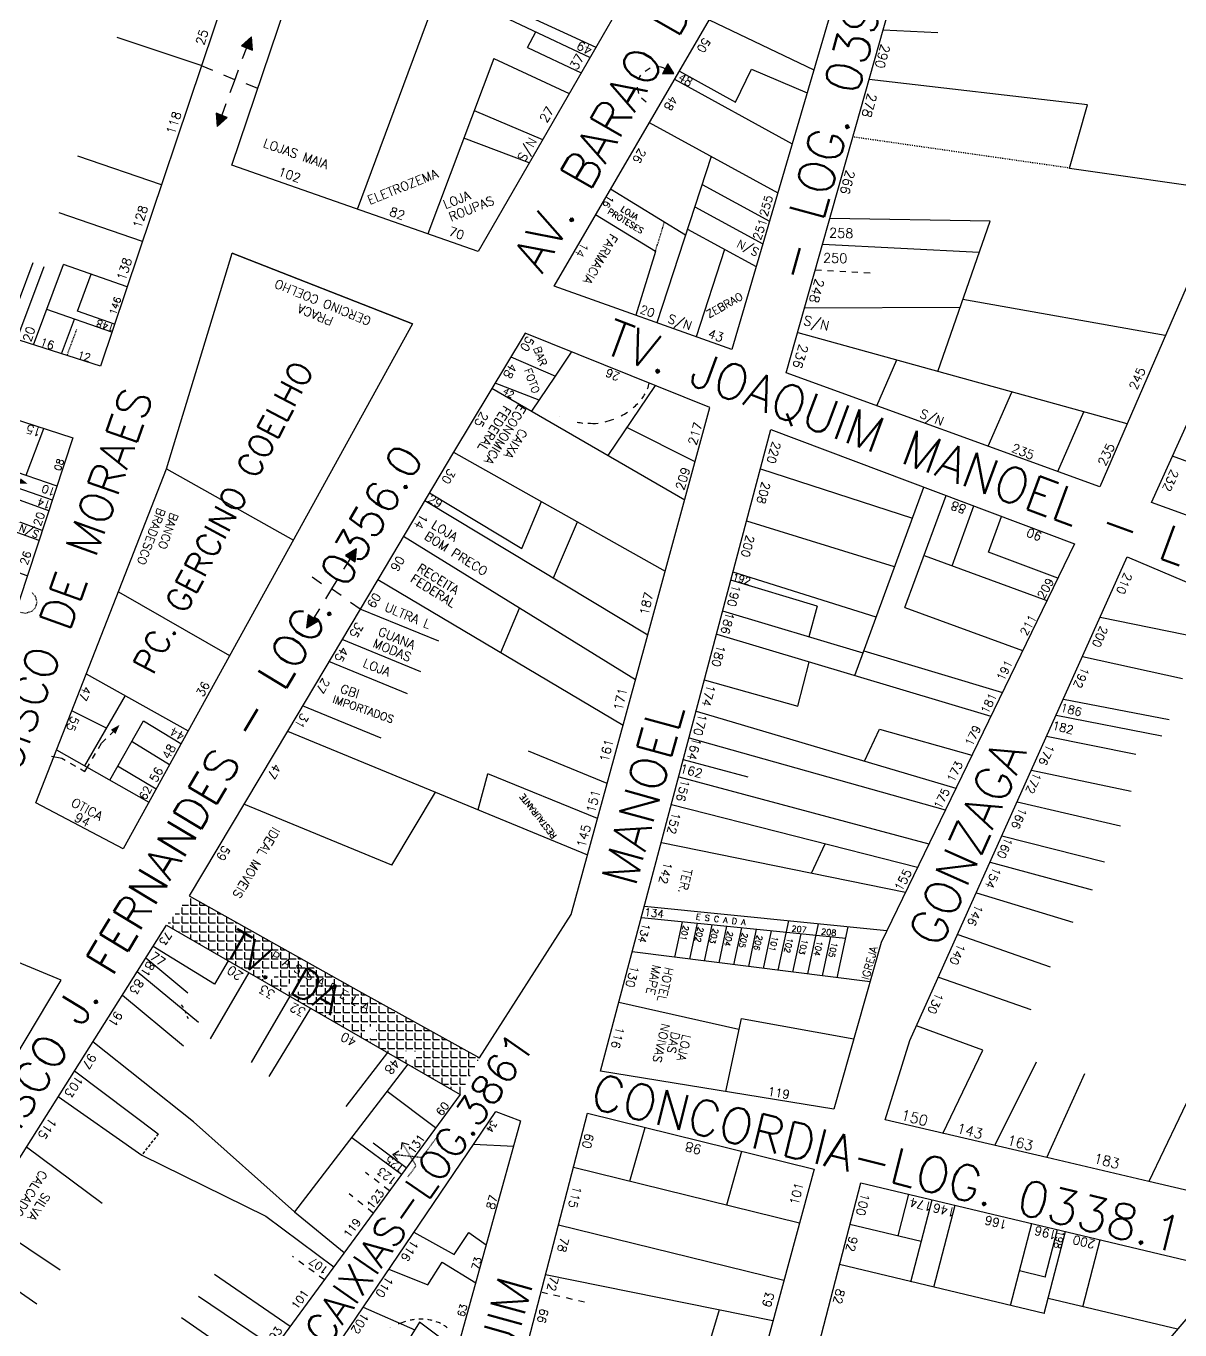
# Model space of a CAD drawing. Extents: x 714896 to 749292, y 8417558 to 8447149.
# Drawn here: x 739673.9 to 739868.5, y 8426041.6 to 8426261.6 of the extents above; entities that cross this region are included whole.
import ezdxf

# ---------------------------------------------------------------- set-up
doc = ezdxf.new("R2010")
doc.units = 0
doc.header["$MEASUREMENT"] = 0
for name, pattern in [('ACAD_ISO03W100', [30, 12, -18]), ('ACAD_ISO07W100', [3.5, 0.5, -3]), ('DASHED', [0.75, 0.5, -0.25])]:
    doc.linetypes.add(name, pattern=pattern)
for name, color, linetype in [('LOTE', 7, 'CONTINUOUS'), ('NUM-PORTA', 7, 'CONTINUOUS'), ('QUADRA', 6, 'CONTINUOUS'), ('REFERENCIA', 7, 'CONTINUOUS'), ('TEXTO', 7, 'CONTINUOUS'), ('TEXTODERUA', 3, 'CONTINUOUS')]:
    doc.layers.add(name, color=color, linetype=linetype)
doc.styles.add('ROMANS', font='ROMANS.SHX', dxfattribs={"height": 1.5})

msp = doc.modelspace()

# ---------------------------------------------------------------- hatches: boundary and pattern name
at = {"layer": 'LOTE'}
for points in [[(739711.95, 8426259.76), (739710.26, 8426258.26), (739712.14, 8426257.51)], [(739706.16, 8426244.64), (739707.84, 8426246.13), (739705.97, 8426246.89)], [(739729.68, 8426173.37), (739727.78, 8426172.27), (739729.42, 8426171.19)], [(739721.24, 8426160.05), (739723.14, 8426161.16), (739721.5, 8426162.24)]]:
    msp.add_hatch(color=256, dxfattribs=at).paths.add_polyline_path(points)
at = {"layer": 'LOTE', "linetype": 'CONTINUOUS'}
msp.add_hatch(color=256, dxfattribs=at).paths.add_polyline_path([(739781.25, 8426253.54), (739783.16, 8426253.56), (739782.19, 8426255.21)])
at = {"layer": 'REFERENCIA', "linetype": 'CONTINUOUS'}
h = msp.add_hatch(dxfattribs=at)
h.set_pattern_fill('ANGLE', color=30, scale=5.5, style=0)
h.set_pattern_definition([(0, (0, 0), (0, 1.5125), [1.1, -0.4125]), (90, (0, 0), (-1.5125, 9e-17), [1.1, -0.4125])])
h.paths.add_polyline_path([(739747.13, 8426081.36), (739750.4, 8426087.52), (739730.02, 8426098.8), (739701.42, 8426114.84), (739697.62, 8426109.91)])
edge = h.paths.add_edge_path(flags=16)
edge.add_ellipse((739719.15, 8426099.37), major_axis=(0.735, 0.735), ratio=1, start_angle=0, end_angle=360)
edge = h.paths.add_edge_path(flags=16)
edge.add_ellipse((739732.01, 8426091.78), major_axis=(0.725, 0.725), ratio=1, start_angle=0, end_angle=360)
edge = h.paths.add_edge_path(flags=16)
edge.add_ellipse((739714.85, 8426101.63), major_axis=(-0.725, 0.725), ratio=1, start_angle=0, end_angle=360)
edge = h.paths.add_edge_path(flags=16)
edge.add_ellipse((739738.76, 8426087.94), major_axis=(-0.724, 0.724), ratio=1, start_angle=0, end_angle=360)
h.paths.add_polyline_path([(739714.82, 8426104.02), (739735.62, 8426092.44), (739736.68, 8426094.34), (739715.87, 8426105.92)], flags=24)

# ---------------------------------------------------------------- linework, layer by layer
at = {"layer": 'LOTE', "color": 7}
for p, q in [((739729.81, 8426230.71, 518.7), (739750.6, 8426286.73, 517.07)), ((739743.75, 8426268.25, 517.07), (739769.05, 8426256.29, 518.75)), ((739756.4, 8426264.27, 518.75), (739770.05, 8426258.02, 518.75)), ((739789.14, 8426262.64), (739806.79, 8426254.2)), ((739818.5, 8426260.92, 513.4), (739827.73, 8426260.52, 514.12)), ((739758.51, 8426257.96, 518.75), (739767.55, 8426253.69, 518.75)), ((739752.83, 8426256.1, 517.61), (739741.68, 8426226.54, 518.7)), ((739752.83, 8426256.1, 517.61), (739765.55, 8426250.22, 518.75)), ((739783.3, 8426252.61), (739803.13, 8426241.74)), ((739784.11, 8426254), (739793.57, 8426248.73)), ((739793.57, 8426248.73), (739796.27, 8426254.29)), ((739796.27, 8426254.29), (739805.65, 8426250.32)), ((739852.96, 8426248.27, 514.97), (739816.14, 8426252.56, 513.4)), ((739749.52, 8426247.31, 518.06), (739761.04, 8426242.42, 518.75)), ((739779.04, 8426245.29), (739800.71, 8426233.47)), ((739758.79, 8426238.53, 518.75), (739747.77, 8426242.69, 518.1)), ((739789.5, 8426239.59), (739780.34, 8426211.53)), ((739787.96, 8426234.86), (739799.31, 8426228.67)), ((739785.16, 8426226.29), (739772.5, 8426234.07)), ((739786.72, 8426231.08), (739798.18, 8426224.84)), ((739780.07, 8426223.55), (739769.99, 8426229.75)), ((739836.55, 8426228.69, 515.12), (739809.51, 8426229.1, 513.4)), ((739827.72, 8426203.32, 516.01), (739836.55, 8426228.69, 515.12)), ((739785.49, 8426227.3), (739797.06, 8426221)), ((739791.74, 8426223.9), (739786.94, 8426209.18)), ((739808.28, 8426224.77, 513.4), (739834.69, 8426223.44, 515.27)), ((739780.07, 8426223.55), (739776.76, 8426212.81)), ((739807.06, 8426220.45, 513.4), (739808.08, 8426220.39, 513.47)), ((739809.11, 8426220.34, 513.54), (739810.13, 8426220.29, 513.62)), ((739811.16, 8426220.24, 513.69), (739812.18, 8426220.19, 513.76)), ((739813.21, 8426220.13, 513.83), (739814.23, 8426220.08, 513.91)), ((739815.25, 8426220.03, 513.98), (739816.28, 8426219.98, 514.05)), ((739831.95, 8426215.5, 515.57), (739866.04, 8426209.41, 514.68)), ((739805.25, 8426214.06, 513.4), (739831.5, 8426214.17, 515.63)), ((739804.07, 8426209.87, 513.4), (739859.57, 8426194.51, 514.68)), ((739763.2, 8426202.53, 519.56), (739765.94, 8426206.59, 519.61)), ((739755.69, 8426205.78, 520.06), (739763.2, 8426202.53, 519.56)), ((739817.43, 8426197.54), (739820.77, 8426205.25)), ((739759.22, 8426196.59, 519.57), (739763.2, 8426202.53, 519.56)), ((739752.51, 8426200.48, 520.05), (739785.01, 8426181.64, 518.09)), ((739760.48, 8426198.45, 519.57), (739753.02, 8426201.33, 520.05)), ((739780.02, 8426200.93, 519.61), (739772.07, 8426189.14, 518.87)), ((739836.22, 8426190.7), (739840.19, 8426199.84)), ((739847.97, 8426186.43), (739852.34, 8426196.51)), ((739673.93, 8426185.79, 518.62), (739676.94, 8426193.69, 518.71)), ((739746.04, 8426189.7, 520.05), (739781.73, 8426169.64, 518.09)), ((739882.76, 8426183.27, 513.16), (739867.29, 8426189.04, 513.29)), ((739679.14, 8426183.99, 518.71), (739670.66, 8426186.91, 518.53)), ((739697.61, 8426186.9, 519.43), (739719.01, 8426174.87, 519.54)), ((739797.82, 8426186.9, 518.7), (739823.44, 8426178.56, 515.85)), ((739678.36, 8426181.62, 518.71), (739669.82, 8426184.56, 518.53)), ((739677.76, 8426179.82, 518.71), (739669.21, 8426182.88, 518.53)), ((739741.97, 8426182.86, 520.05), (739757.53, 8426173.47, 519.24)), ((739813.72, 8426152.02, 518.56), (739825.36, 8426183.81, 515.32)), ((739822.17, 8426163.48, 517.25), (739829.1, 8426182.4, 515.32)), ((739676.1, 8426174.79, 518.71), (739661.82, 8426179.96, 518.43)), ((739676.66, 8426176.5, 518.71), (739662.4, 8426181.7, 518.45)), ((739741.2, 8426181.57, 520.05), (739778.79, 8426158.89, 518.09)), ((739830.11, 8426170.53, 515.9), (739833.78, 8426180.63, 515.32)), ((739820.42, 8426170.34, 515.24), (739795.48, 8426178.08, 518.7)), ((739836.27, 8426172.84, 515.7), (739838.46, 8426178.87, 515.32)), ((739776.71, 8426151.29, 518.09), (739737.57, 8426175.47, 520.05)), ((739674.13, 8426168.82, 518.71), (739659.79, 8426173.9, 518.38)), ((739825.39, 8426172.25, 516.07), (739846.11, 8426164.69, 515.36)), ((739847.93, 8426168.45, 515.34), (739836.27, 8426172.84, 515.7)), ((739817.32, 8426161.85, 515.72), (739793.18, 8426169.44, 518.7)), ((739733.25, 8426168.23, 520.05), (739774.62, 8426143.64, 518.09)), ((739807.37, 8426163.74, 518.7), (739792.77, 8426168.1, 518.7)), ((739689.49, 8426166.13, 519.29), (739708.25, 8426155.39, 519.54)), ((739743.54, 8426157.79, -0.6), (739730.27, 8426163.23)), ((739815.1, 8426155.79, 517.33), (739791.44, 8426162.86, 518.7)), ((739822.17, 8426163.48, 516.07), (739842, 8426156.24, 515.39)), ((739855.11, 8426161.89, 515.24), (739872.21, 8426158.37, 514.77)), ((739740.48, 8426152.63, 519.46), (739727.21, 8426158.07, 520.06)), ((739790.41, 8426159.01, 518.7), (739836.63, 8426145.16, 515.44)), ((739815.24, 8426156.19, 517.09), (739838.64, 8426149.18, 515.44)), ((739738.28, 8426148.94, 519.46), (739725.01, 8426154.38, 520.06)), ((739804.11, 8426146.85, 517.03), (739806.03, 8426154.28, 516.99)), ((739852.12, 8426155.25, 515.24), (739868.97, 8426151.5, 514.65)), ((739684.06, 8426152.28, 519.29), (739701.26, 8426142.71, 519.54)), ((739788.28, 8426151.3, 518.7), (739804.11, 8426146.85, 517.57)), ((739690.63, 8426148.63, 519.4), (739683.8, 8426136.77, 519.37)), ((739733.84, 8426141.47, 519.46), (739720.57, 8426146.91, 520.06)), ((739848.89, 8426148.05, 515.24), (739866.71, 8426144.58, 514.58)), ((739687.5, 8426143.14, 519.38), (739681.62, 8426146.04, 519.29)), ((739786.96, 8426146.01, 518.7), (739830.74, 8426133, 515.5)), ((739847.66, 8426145.31, 515.24), (739865.48, 8426141.85, 514.58)), ((739688.03, 8426134.37, 519.41), (739693.73, 8426144.37, 519.44)), ((739693.73, 8426144.37, 519.44), (739700.05, 8426140.53, 519.54)), ((739718.04, 8426142.65, 520.06), (739768.64, 8426121.78, 518.09)), ((739817.9, 8426142.97, 516.58), (739833.45, 8426138.6, 515.47)), ((739691.8, 8426140.87, 519.44), (739698.12, 8426137.03, 519.54)), ((739785.77, 8426141.51, 518.7), (739828.97, 8426129.35, 515.52)), ((739802.69, 8426141.32, 517.05), (739802.69, 8426141.33, 517.05)), ((739846.07, 8426141.77, 515.24), (739861.1, 8426138.73, 514.64)), ((739679.04, 8426139.46, 519.29), (739694.6, 8426130.65, 519.54)), ((739771.94, 8426133.8), (739758.66, 8426139.24, 0.6)), ((739689.36, 8426136.78, 519.42), (739695.85, 8426132.91, 519.54)), ((739784.75, 8426137.84, 518.7), (739795.68, 8426134.91, 517.89)), ((739843.49, 8426136.04, 515.24), (739860.3, 8426132.52, 514.54)), ((739770.32, 8426127.87, 518.09), (739751.81, 8426135.46, 518.93)), ((739784.02, 8426134.94, 518.7), (739826.19, 8426123.6, 515.56)), ((739895.82, 8426134.93, 512.44), (739863.32, 8426066.66, 515.24)), ((739735.63, 8426120.05, -1.12), (739710.65, 8426130.29)), ((739782.78, 8426130.28, 518.7), (739824.29, 8426119.67, 515.58)), ((739841.09, 8426130.69, 515.24), (739858.51, 8426126.66, 514.51)), ((739838.52, 8426124.97, 515.24), (739855.83, 8426120.61, 514.5)), ((739781.08, 8426123.86, 518.7), (739822.25, 8426115.45, 515.61)), ((739836.53, 8426120.53, 515.24), (739853.74, 8426115.88, 514.49)), ((739834.21, 8426115.36, 515.24), (739850.51, 8426110.39, 514.5)), ((739778.22, 8426113.11, 518.7), (739819.13, 8426108.98, 515.66)), ((739777.7, 8426111.18, 518.7), (739812.17, 8426107.7, 518.7)), ((739783.37, 8426104.48, 518.67), (739784.64, 8426110.47, 518.7)), ((739785.86, 8426104.16, 518.67), (739787.15, 8426110.22, 518.7)), ((739788.35, 8426103.85, 518.67), (739789.65, 8426109.97, 518.7)), ((739790.84, 8426103.54, 518.67), (739792.15, 8426109.72, 518.7)), ((739793.33, 8426103.23, 518.67), (739794.65, 8426109.47, 518.7)), ((739800.8, 8426102.29, 518.67), (739802.57, 8426110.65, 518.72)), ((739805.77, 8426101.67, 518.68), (739807.58, 8426110.15, 518.72)), ((739810.75, 8426101.04, 518.68), (739812.58, 8426109.64, 518.72)), ((739795.82, 8426102.91, 518.67), (739797.15, 8426109.21, 518.71)), ((739798.31, 8426102.6, 518.67), (739799.66, 8426108.96, 518.71)), ((739803.28, 8426101.98, 518.67), (739804.66, 8426108.46, 518.71)), ((739808.26, 8426101.35, 518.68), (739809.67, 8426107.95, 518.71)), ((739831.06, 8426108.35, 515.24), (739846.64, 8426102.9, 514.51)), ((739705.69, 8426099.92, 520.67), (739695.36, 8426106.32, 521.15)), ((739816.29, 8426100.35, 515.56), (739776.13, 8426105.38, 518.7)), ((739694.13, 8426104.38, 521.15), (739701.19, 8426098.46, 520.08)), ((739708.02, 8426103.91), (739705.69, 8426099.92, 520.67)), ((739692.67, 8426102.07, 519.49), (739703.02, 8426093.54, 518.48)), ((739711.48, 8426101.91), (739704.96, 8426090.73, 0.54)), ((739827.82, 8426101.15, 515.24), (739843.41, 8426095.7, 514.51)), ((739690.16, 8426098.08, 521.15), (739700.5, 8426089.56, 520.14)), ((739718.41, 8426097.92), (739711.89, 8426086.74, 0.54)), ((739794.16, 8426092.3, 516.76), (739773.9, 8426096.84, 518.7)), ((739721.88, 8426095.92), (739714.87, 8426084.38, 0.46)), ((739791.97, 8426081.84, 516.7), (739794.59, 8426094.15, 516.77)), ((739794.59, 8426094.15, 516.77), (739813.54, 8426090.73, 515.56)), ((739835.32, 8426088.8, 515.32), (739824.13, 8426092.94, 515.24)), ((739702.16, 8426076.7, 520.03), (739685.18, 8426090.21, 521.15)), ((739734.88, 8426088.43), (739727.85, 8426079.33, 0.19)), ((739828.57, 8426074.78, 515.24), (739835.32, 8426088.8, 515.32)), ((739682.1, 8426085.33, 521.15), (739696.22, 8426074.69, 520.19)), ((739738.34, 8426086.43), (739719.21, 8426061.53, 519.44)), ((739837.34, 8426072.73, 515.24), (739844.35, 8426086.85, 515.19)), ((739846.1, 8426070.69, 515.24), (739852.49, 8426084.9, 515.06)), ((739679.36, 8426081, 521.15), (739693.46, 8426071.1, 520.23)), ((739743, 8426075.72), (739734.82, 8426081.86, 0.44)), ((739719.21, 8426061.53, 519.44), (739702.16, 8426076.7, 520.03)), ((739775.76, 8426066.74, -1.21), (739778.33, 8426075.78)), ((739674, 8426072.51, 521.15), (739686.75, 8426063.03, 520.34)), ((739737.23, 8426067.83, 518.87), (739728.89, 8426074.04, 519.36)), ((739738.06, 8426068.96, 518.87), (739732.44, 8426073.15, 518.87)), ((739749.4, 8426072.97, 516.89), (739756.17, 8426072.64, 517.76)), ((739693.46, 8426071.1, 520.23), (739714.34, 8426060.81, 519.58)), ((739792.1, 8426062.72, 515.23), (739794.67, 8426071.75, 516.44)), ((739766.26, 8426069.06, 514.64), (739804.38, 8426059.71, 514)), ((739719.21, 8426061.53, 519.44), (739727.59, 8426054.66, 518.87)), ((739666.47, 8426060.58, 521.15), (739679.68, 8426051.75, 520.42)), ((739714.34, 8426060.81, 519.58), (739725.84, 8426052.28, 518.87)), ((739763.74, 8426059.37, 514.64), (739801.76, 8426050.03, 514)), ((739739.35, 8426058.11, 516.88), (739746.12, 8426054.35, 517.28)), ((739746.12, 8426054.35, 517.28), (739748.6, 8426058.06, 517.35)), ((739748.6, 8426058.06, 517.35), (739751.54, 8426055.95, 517.76)), ((739662.87, 8426054.89, 521.15), (739675.75, 8426046.01, 520.48)), ((739741.69, 8426049.23, 517.18), (739744.11, 8426053.03, 517.21)), ((739744.11, 8426053.03, 517.21), (739749.78, 8426049.59, 517.76)), ((739718.46, 8426042.19, 518.87), (739705.7, 8426050.97, 519.7)), ((739735.13, 8426051.88, 516.88), (739741.69, 8426049.23, 517.18)), ((739761.55, 8426050.94, 514.64), (739799.9, 8426043.18, 514)), ((739715.81, 8426038.58, 518.87), (739703.01, 8426047.23, 519.74)), ((739712.99, 8426034.73, 518.87), (739700.13, 8426043.68, 519.79)), ((739730.79, 8426045.45, 516.88), (739739.52, 8426041.66, 517.23)), ((739790.81, 8426045.02, 514.62), (739787.88, 8426035.15, 514.53)), ((739740.3, 8426042.91, 517.24), (739737.69, 8426038.76, 517.21)), ((739739.37, 8426041.74), (739739.37, 8426041.74)), ((739746.61, 8426038.15, 517.76), (739740.3, 8426042.91, 517.24))]:
    msp.add_line(p, q, dxfattribs=at)
at = {"layer": 'LOTE'}
for p, q in [((739710.43, 8426256.09), (739711.13, 8426257.99)), ((739703.48, 8426254.92), (739705.35, 8426254.14)), ((739707.21, 8426253.36), (739709.08, 8426252.58)), ((739708.36, 8426250.4), (739709.05, 8426252.29)), ((739709.05, 8426252.29), (739709.74, 8426254.19)), ((739710.97, 8426251.88), (739712.87, 8426251.18)), ((739706.98, 8426246.6), (739707.67, 8426248.5)), ((739728.52, 8426171.66), (739727.49, 8426169.98)), ((739723.76, 8426167.48), (739722.15, 8426168.61)), ((739725.44, 8426166.62), (739724.42, 8426164.94)), ((739726.47, 8426168.3), (739725.44, 8426166.62)), ((739727.05, 8426165.49), (739725.44, 8426166.62)), ((739730.27, 8426163.23), (739728.66, 8426164.36)), ((739723.39, 8426163.26), (739722.37, 8426161.58))]:
    msp.add_line(p, q, dxfattribs=at)
at = {"layer": 'LOTE', "color": 7, "linetype": 'ACAD_ISO03W100', "ltscale": 0.01}
msp.add_line((739849.95, 8426237.62, 514.97), (739813.4, 8426242.87, 513.4), dxfattribs=at)
at = {"layer": 'LOTE', "color": 7, "linetype": 'DASHED'}
msp.add_line((739696.22, 8426074.69, 520.19), (739693.43, 8426071.12, 520.23), dxfattribs=at)
at = {"layer": 'LOTE', "color": 7, "ltscale": 0.1}
for p, q in [((739731.76, 8426067.75, 519.14), (739731.2, 8426068.18, 519.17)), ((739733.47, 8426066.43, 519.02), (739732.61, 8426067.09, 519.08)), ((739735.21, 8426065.08, 518.87), (739734.34, 8426065.76, 518.95)), ((739729.06, 8426064.06, 519.14), (739728.4, 8426064.59, 519.19)), ((739730.75, 8426062.7, 519.02), (739729.9, 8426063.38, 519.08)), ((739732.47, 8426061.33, 518.87), (739731.61, 8426062.02, 518.95)), ((739718.84, 8426054.07, 519.29), (739719.04, 8426053.93, 519.28)), ((739719.9, 8426053.3, 519.22), (739720.76, 8426052.67, 519.16)), ((739721.62, 8426052.04, 519.1), (739722.49, 8426051.4, 519.03)), ((739723.37, 8426050.76, 518.95), (739724.26, 8426050.11, 518.87)), ((739760.98, 8426047.99, 514.65), (739761.85, 8426047.78, 514.68)), ((739762.9, 8426047.53, 514.71), (739763.95, 8426047.29, 514.73)), ((739765, 8426047.06, 514.75), (739766.04, 8426046.83, 514.77)), ((739767.09, 8426046.6, 514.79), (739768.13, 8426046.37, 514.8))]:
    msp.add_line(p, q, dxfattribs=at)
at = {"layer": 'LOTE', "color": 7}
for points in [[(739703.48, 8426254.92), (739689.27, 8426259.66)], [(739696.74, 8426234.82), (739682.65, 8426239.64)], [(739693.53, 8426225.25), (739679.49, 8426230.1)], [(739670.5, 8426209.3), (739675.09, 8426221.68)], [(739672.38, 8426208.7), (739676.95, 8426221.01)], [(739675.19, 8426207.8), (739680.24, 8426221.34)], [(739690.96, 8426217.59), (739680.24, 8426221.34)], [(739682.57, 8426213.47), (739684.9, 8426219.71)], [(739688.39, 8426209.94), (739677.43, 8426213.79)], [(739688.84, 8426211.27), (739682.57, 8426213.47)], [(739679.89, 8426206.3), (739682.08, 8426212.16)]]:
    msp.add_lwpolyline(points, dxfattribs=at)
at = {"layer": 'LOTE'}
for points in [[(739710.26, 8426258.26), (739712.14, 8426257.51), (739711.95, 8426259.76), (739710.26, 8426258.26)], [(739781.25, 8426253.54), (739783.16, 8426253.56), (739782.19, 8426255.21)], [(739707.84, 8426246.13), (739705.97, 8426246.89), (739706.16, 8426244.64), (739707.84, 8426246.13)], [(739727.78, 8426172.27), (739729.42, 8426171.19), (739729.68, 8426173.37), (739727.78, 8426172.27)], [(739723.14, 8426161.16), (739721.5, 8426162.24), (739721.24, 8426160.05), (739723.14, 8426161.16)]]:
    msp.add_lwpolyline(points, close=True, dxfattribs=at)
at = {"layer": 'LOTE', "color": 7, "flags": 128}
for points, elevation in [([(739758.51, 8426257.96), (739759.89, 8426260.62)], 518.75), ([(739762.9, 8426168.47), (739766.91, 8426177.97)], 518.09), ([(739753.99, 8426155.9), (739757.15, 8426163.38)], 518.09), ([(739807.37, 8426163.74), (739805.97, 8426158.52)], 516.91), ([(739750.15, 8426129.4), (739751.81, 8426135.46)], 518.09)]:
    msp.add_lwpolyline(points, dxfattribs=dict(at, elevation=elevation))
at = {"layer": 'LOTE', "linetype": 'CONTINUOUS', "flags": 128}
for points in [[(739778.32, 8426253.99), (739779.21, 8426254.53)], [(739777.24, 8426252.6), (739777.61, 8426253.3)], [(739777.28, 8426250.23), (739777.03, 8426251.27)], [(739778.54, 8426248.73), (739777.75, 8426249.44)], [(739688.1, 8426142.02), (739688.61, 8426142.52)], [(739686.15, 8426139.72), (739686.66, 8426140.58), (739687.39, 8426141.31)], [(739678.23, 8426138.44), (739679.93, 8426138.09), (739680.51, 8426137.75)], [(739685.14, 8426138), (739685.64, 8426138.86)], [(739681.38, 8426137.25), (739682.24, 8426136.75)], [(739683.11, 8426136.25), (739683.85, 8426135.83), (739684.63, 8426137.13)]]:
    msp.add_lwpolyline(points, dxfattribs=at)
at = {"layer": 'LOTE', "color": 7, "linetype": 'CONTINUOUS', "flags": 128}
for points, elevation in [([(739849.95, 8426237.62), (739852.96, 8426248.27)], 514.97), ([(739849.95, 8426237.62), (739876.63, 8426233.79)], 514.97), ([(739821.01, 8426057.47), (739822.84, 8426064.51)], 514.51), ([(739823.15, 8426049.75), (739826.73, 8426063.57)], 514.51), ([(739827.04, 8426048.84), (739830.62, 8426062.66)], 514.51), ([(739824.91, 8426056.54), (739812.88, 8426059.4)], 512.83), ([(739839.99, 8426045.76), (739843.57, 8426059.57)], 514.51), ([(739845.66, 8426044.4), (739849.24, 8426058.22)], 514.51), ([(739845.81, 8426050.54), (739847.88, 8426058.54)], 514.51), ([(739852.15, 8426045.54), (739855.08, 8426056.83)], 514.51), ([(739845.66, 8426044.4), (739811.12, 8426052.63)], 512.83), ([(739845.81, 8426050.54), (739841.49, 8426051.56)], 514.51), ([(739868.15, 8426041.73), (739846.32, 8426046.93)], 513.66)]:
    msp.add_lwpolyline(points, dxfattribs=dict(at, elevation=elevation))
at = {"layer": 'LOTE', "color": 7, "linetype": 'ACAD_ISO03W100', "ltscale": 0.005, "flags": 128}
msp.add_lwpolyline([(739780.07, 8426223.55), (739781.59, 8426228.48)], dxfattribs=at)
at = {"layer": 'LOTE', "color": 7, "linetype": 'ACAD_ISO03W100', "ltscale": 0.003}
msp.add_lwpolyline([(739680.83, 8426206), (739682.48, 8426210.41)], dxfattribs=at)
at = {"layer": 'LOTE', "linetype": 'ACAD_ISO07W100'}
msp.add_lwpolyline([(739766.21, 8426194.97, 0, 0, 0), (739765.32, 8426195.27, 0.972, 0, 0), (739763.91, 8426195.77, 0, 0, 0)], format="xyseb", dxfattribs=at)
at = {"layer": 'LOTE', "color": 7, "linetype": 'CONTINUOUS', "flags": 128}
for points in [[(739786.76, 8426188.06), (739775.27, 8426193.88)], [(739815.34, 8426137.58), (739817.9, 8426142.97)], [(739806.38, 8426118.69), (739808.73, 8426123.65)]]:
    msp.add_lwpolyline(points, dxfattribs=at)
at = {"layer": 'LOTE'}
for points in [[(739672.85, 8426184.82, 0.966, 0, 0), (739674.14, 8426184.41, 0, 0, 0)], [(739688.61, 8426142.52, 1.05, 0, 0), (739689.69, 8426143.7, 0, 0, 0)], [(739736.66, 8426042.56, 0, 0, 0), (739736.36, 8426042.44, 0.566, 0, 0), (739735.42, 8426042.13, 0, 0, 0)]]:
    msp.add_lwpolyline(points, format="xyseb", dxfattribs=at)
at = {"layer": 'LOTE', "color": 7, "flags": 128}
for points in [[(739757.53, 8426173.47), (739760.86, 8426181.37)], [(739735.63, 8426120.05), (739743, 8426132.35)]]:
    msp.add_lwpolyline(points, dxfattribs=at)
at = {"layer": 'LOTE', "color": 7, "linetype": 'ACAD_ISO03W100', "ltscale": 0.003, "flags": 128}
msp.add_lwpolyline([(739674.92, 8426166), (739675.48, 8426165.37), (739675.73, 8426164.33), (739675.43, 8426163.39), (739674.88, 8426162.83), (739673.78, 8426162.49), (739672.98, 8426162.68)], dxfattribs=at)
at = {"layer": 'LOTE', "ltscale": 0.1}
msp.add_lwpolyline([(739699.85, 8426096.88, 0, 0, 0), (739699.41, 8426097.49, 0.999, 0, 0), (739698.65, 8426098.53, 0, 0, 0)], format="xyseb", dxfattribs=at)
for points in [[(739700.48, 8426096.01), (739700.16, 8426096.44)], [(739700.91, 8426095), (739700.69, 8426095.51)], [(739701.29, 8426094.1), (739701.12, 8426094.5)]]:
    msp.add_lwpolyline(points, dxfattribs=at)
at = {"layer": 'LOTE', "color": 3, "linetype": 'ACAD_ISO03W100', "ltscale": 0.003, "flags": 128}
msp.add_lwpolyline([(739743.03, 8426073.91), (739740.66, 8426070.68), (739735.81, 8426071.2)], dxfattribs=at)
at = {"layer": 'LOTE', "color": 5, "flags": 128}
for points in [[(739737.32, 8426073.23), (739737.2, 8426072.1)], [(739737.32, 8426073.23), (739738.46, 8426072.92)]]:
    msp.add_lwpolyline(points, dxfattribs=at)
at = {"layer": 'LOTE', "color": 5, "linetype": 'ACAD_ISO03W100', "ltscale": 0.003, "flags": 128}
msp.add_lwpolyline([(739738.32, 8426067.43), (739739.71, 8426069.33), (739737.32, 8426073.23)], dxfattribs=at)
at = {"layer": 'LOTE', "color": 3, "flags": 128}
for points in [[(739735.81, 8426071.2), (739736.8, 8426071.85)], [(739735.81, 8426071.2), (739736.58, 8426070.37)]]:
    msp.add_lwpolyline(points, dxfattribs=at)
at = {"layer": 'LOTE', "linetype": 'CONTINUOUS'}
msp.add_arc((739780.28, 8426251.47), 3.24, 63.7096, 89.7821, dxfattribs=at)
at = {"layer": 'LOTE'}
for centre, radius, start, end in [((739771.36, 8426203.58), 8.06, 322.8049, 329.8978), ((739771.77, 8426202.9), 7.41, 340.3289, 347.777), ((739770.77, 8426203.92), 8.73, 309.3088, 316.5106), ((739769.63, 8426203.79), 9.17, 282.2318, 291.8909), ((739770.19, 8426203.98), 9.12, 296.7181, 304.5665), ((739768.7, 8426202.63), 8.06, 256.9076, 264.0005), ((739769.7, 8426203.31), 8.76, 263.2126, 274.6163)]:
    msp.add_arc(centre, radius, start, end, dxfattribs=at)
at = {"layer": 'LOTE', "ltscale": 0.1}
for centre, radius, start, end in [((739740.67, 8426034.06), 9.38, 97.9583, 101.9483), ((739740.59, 8426034.35), 9.08, 87.9843, 92.8241), ((739740.38, 8426034.65), 8.8, 76.5163, 81.5569), ((739740.63, 8426033.75), 9.67, 106.3195, 114.2544), ((739740.07, 8426034.9), 8.66, 64.3885, 69.4643), ((739739.68, 8426035.06), 8.71, 52.7803, 57.2021)]:
    msp.add_arc(centre, radius, start, end, dxfattribs=at)
at = {"layer": 'QUADRA', "color": 6}
for points in [[(739794.45, 8426300.29), (739750.16, 8426223.57), (739708.64, 8426238.13), (739739.84, 8426330.46), (739774.87, 8426434.15), (739855.21, 8426405.52)], [(739802.15, 8426203.09), (739842.13, 8426344.5), (739915.13, 8426322.45), (739855.02, 8426183.87), (739802.15, 8426203.09)], [(739980.68, 8426301.74), (739949.81, 8426150.04), (739863.74, 8426181.2), (739926.19, 8426319.04)], [(739708.66, 8426223.29), (739739.12, 8426211.33), (739690.27, 8426122.8), (739675.55, 8426130.52), (739697.61, 8426186.9), (739708.66, 8426223.29), (739739.12, 8426211.33)], [(739607.6, 8426216.16), (739681.82, 8426192.11), (739657.64, 8426118.87), (739588.77, 8426144.04), (739607.6, 8426216.16)], [(739799.53, 8426193.54), (739850.75, 8426174.24), (739818.17, 8426106.98), (739810.18, 8426078.87), (739770.83, 8426085.27), (739799.53, 8426193.54)], [(739846.1, 8426070.69), (739818.83, 8426077.06), (739823.01, 8426090.44), (739859.67, 8426172.05), (739945.4, 8426135.64), (739938.45, 8426123.78), (739884.73, 8426061.66), (739863.32, 8426066.66), (739846.1, 8426070.69)], [(739697.62, 8426109.91), (739747.13, 8426081.36), (739696.17, 8426011.75), (739652.84, 8426039.01), (739697.62, 8426109.91)], [(739753.14, 8426078.49), (739757.34, 8426076.87), (739732.86, 8425988.61), (739703.91, 8426005.74), (739753.14, 8426078.49)], [(739768.62, 8426078.17), (739806.87, 8426068.75), (739780.99, 8425973.41), (739744.2, 8425984.14), (739768.62, 8426078.17)], [(739814.7, 8426066.44), (739876.63, 8426051.7), (739854.67, 8426025.86), (739841.28, 8426003.05), (739828.08, 8425962.6), (739790.23, 8425971.91), (739814.7, 8426066.44)]]:
    msp.add_lwpolyline(points, close=True, dxfattribs=at)
at = {"layer": 'QUADRA', "color": 6, "linetype": 'CONTINUOUS'}
for points in [[(739641.87, 8426319.89), (739709.9, 8426274.02), (739686.46, 8426204.2), (739610.06, 8426228.61), (739641.87, 8426319.89)], [(739822.3, 8426319.59), (739825.45, 8426317.87), (739792.96, 8426207.03), (739762.99, 8426217.73)], [(739701.42, 8426114.84), (739730.02, 8426098.8), (739750.4, 8426087.52), (739765.87, 8426111.68), (739771.94, 8426133.8), (739778.79, 8426158.89), (739789.26, 8426197.22), (739758.08, 8426209.75), (739746.04, 8426189.7), (739733.25, 8426168.23), (739718.04, 8426142.65), (739701.42, 8426114.84)]]:
    msp.add_lwpolyline(points, close=True, dxfattribs=at)
at = {"layer": 'QUADRA', "color": 6, "elevation": 522.39}
msp.add_lwpolyline([(739665.18, 8426106.67), (739645.31, 8426052.62), (739650.09, 8426050.84), (739679.84, 8426100.62), (739665.18, 8426106.67)], close=True, dxfattribs=at)

# ---------------------------------------------------------------- texts
at = {"layer": 'NUM-PORTA', "color": 7, "style": 'ROMANS'}
for s, height, rotation, p in [('25', 1.513, 72.1069, (739703.91, 8426258.24)), ('49', 1.523, 154.5622, (739769.61, 8426258.03)), ('50', 1.43, 240.2052, (739788.2, 8426259.75)), ('37', 1.523, 59.9521, (739766.83, 8426254.04)), ('290', 1.597, 254.4933, (739818.16, 8426258.66)), ('48', 1.43, 328.959, (739783.72, 8426252.56)), ('278', 1.596, 254.5928, (739815.93, 8426250.37)), ('27', 1.523, 59.9433, (739761.74, 8426245.16)), ('48', 1.43, 240.2052, (739782.65, 8426249.98)), ('118', 1.513, 72.0621, (739698.96, 8426243.17)), ('S/N', 1.523, 59.9331, (739758.04, 8426238.59)), ('26', 1.43, 240.2052, (739777.37, 8426241.1)), ('102', 1.506, 340.8042, (739716.29, 8426236.41)), ('266', 1.596, 254.6524, (739812.25, 8426237.41)), ('16', 1.2, 238.5746, (739772.16, 8426233.14)), ('255', 1.4, 73.6632, (739798.92, 8426229.34)), ('128', 1.512, 72.081, (739693.31, 8426227.32)), ('82', 1.504, 340.7619, (739735.07, 8426229.67)), ('251', 1.4, 70.732, (739797.78, 8426225.37)), ('70', 1.506, 340.8928, (739745.07, 8426226.35)), ('258', 1.596, 358.1128, (739809.34, 8426225.94)), ('14', 1.43, 240.2052, (739767.67, 8426225.22)), ('S/N', 1.4, 153.72, (739797.72, 8426223.92)), ('138', 1.512, 72.0656, (739690.63, 8426218.51)), ('250', 1.596, 358.5766, (739808.33, 8426221.69)), ('248', 1.597, 254.7309, (739807.05, 8426219.09)), ('146', 1.2, 72.0515, (739689.05, 8426212.72)), ('20', 1.43, 340.4407, (739777.33, 8426213.21)), ('S/N', 1.5, 340.4407, (739782.01, 8426211.61)), ('20', 1.48, 72.7128, (739674.73, 8426208.19)), ('148', 1.2, 160.5327, (739688.94, 8426211.08)), ('S/N', 1.596, 346.3231, (739804.93, 8426211.22)), ('16', 1.4, 342.0373, (739676.14, 8426207.7)), ('50', 1.461, 238.6089, (739758.46, 8426209.41)), ('43', 1.5, 340.4407, (739788.81, 8426209.11)), ('12', 1.283, 343.6466, (739682.48, 8426205.58)), ('236', 1.597, 252.793, (739804.38, 8426208.04)), ('48', 1.473, 239.9595, (739755.58, 8426204.85)), ('245', 1.491, 65.9478, (739861.25, 8426200.07)), ('26', 1.4, 157.0271, (739774.26, 8426202.93)), ('42', 1.1, 330.8866, (739754.23, 8426199.66)), ('25', 1.474, 239.7266, (739750.72, 8426196.67)), ('S/N', 1.502, 338.1569, (739824.52, 8426195.62)), ('15', 1.473, 162.0011, (739676.62, 8426193.64)), ('217', 1.5, 73.4749, (739786.96, 8426190.77)), ('220', 1.459, 254.2356, (739799.85, 8426191.62)), ('235', 1.502, 338.1569, (739840, 8426189.82)), ('235', 1.502, 64.6705, (739855.98, 8426187.24)), ('08', 1.172, 71.399, (739679.71, 8426186.44)), ('30', 1.474, 239.3157, (739745.2, 8426187.06)), ('209', 1.5, 73.4749, (739784.87, 8426183.18)), ('232', 1.458, 246.0181, (739867.08, 8426186.92)), ('10', 1.352, 161.4074, (739679.04, 8426183.52)), ('208', 1.452, 254.8907, (739798.1, 8426184.8)), ('14', 1.352, 160.3966, (739678.27, 8426181.31)), ('29', 1.4, 328.0274, (739741.56, 8426181.46)), ('88', 1.478, 159.5013, (739832.63, 8426180.61)), ('S/N', 1.26, 157.6334, (739676.26, 8426176.31)), ('20', 1.352, 71.4159, (739676.38, 8426177.11)), ('14', 1.474, 239.1962, (739740.58, 8426179.46)), ('200', 1.45, 255.051, (739795.43, 8426175.8)), ('90', 1.478, 159.4424, (739845.4, 8426176.04)), ('26', 1.352, 71.4279, (739674.11, 8426170.55)), ('06', 1.475, 239.2764, (739736.61, 8426172.36)), ('192', 1.2, 343.8133, (739792.97, 8426168.15, 0.02)), ('210', 1.44, 246.6044, (739859.24, 8426169.52)), ('190', 1.45, 255.0576, (739793.11, 8426167.45)), ('209', 1.401, 60.154, (739845.6, 8426164.82)), ('09', 1.475, 239.1345, (739732.63, 8426166.14)), ('187', 1.511, 76.9876, (739778.86, 8426162.07)), ('186', 1.45, 255.0859, (739792, 8426162.84)), ('35', 1.475, 239.1315, (739729.66, 8426161.13)), ('211', 1.396, 61.6411, (739842.72, 8426158.6)), ('200', 1.416, 245.8665, (739855.16, 8426160.5)), ('45', 1.475, 239.1024, (739727.14, 8426157.02)), ('180', 1.45, 255.0884, (739790.48, 8426157.3)), ('191', 1.397, 63.782, (739838.81, 8426150.97)), ('27', 1.475, 239.1078, (739724.01, 8426151.75)), ('192', 1.413, 245.7737, (739852.03, 8426153.59)), ('47', 1.4, 248.7223, (739683.62, 8426150.35)), ('36', 1.452, 61.1267, (739703.79, 8426148.3)), ('171', 1.511, 76.9876, (739774.46, 8426145.96)), ('174', 1.45, 255.101, (739788.79, 8426150.6)), ('181', 1.397, 63.782, (739836.13, 8426145.42)), ('186', 1.412, 345.7534, (739848.28, 8426146)), ('55', 1.45, 247.2514, (739681.58, 8426145.29)), ('31', 1.475, 239.101, (739720.44, 8426145.83)), ('170', 1.449, 255.1058, (739787.42, 8426145.68)), ('44', 1.451, 151.1098, (739700.89, 8426142.19)), ('179', 1.397, 63.782, (739833.48, 8426139.96)), ('182', 1.412, 345.7534, (739846.89, 8426142.99)), ('48', 1.453, 61.1022, (739698.06, 8426137.74, -519.54)), ('161', 1.511, 76.175, (739772.09, 8426137.31)), ('164', 1.5, 255.1212, (739786.39, 8426141.69, -518.72)), ('176', 1.412, 245.7037, (739846.14, 8426140.57)), ('56', 1.453, 61.1022, (739695.92, 8426133.87, -519.54)), ('47', 1.476, 239.4522, (739715.77, 8426137.32)), ('162', 1.5, 345.0716, (739784.06, 8426135.68)), ('173', 1.397, 63.6067, (739830.41, 8426133.9)), ('156', 1.449, 255.1262, (739784.5, 8426134.6)), ('172', 1.412, 245.6883, (739843.96, 8426135.81)), ('62', 1.359, 61.077, (739694.09, 8426130.88)), ('151', 1.511, 75.3783, (739769.84, 8426128.74)), ('175', 1.397, 63.6067, (739828.2, 8426129.35)), ('166', 1.418, 245.6682, (739841.53, 8426129.86)), ('94', 1.539, 331.889, (739681.89, 8426127.61)), ('152', 1.449, 255.1377, (739782.95, 8426129.08)), ('145', 1.511, 75.3783, (739768.24, 8426122.89)), ('59', 1.478, 239.9723, (739707.17, 8426123.48)), ('160', 1.416, 245.6538, (739839.14, 8426124.85)), ('142', 1.449, 255.1673, (739781.55, 8426120.69)), ('155', 1.5, 62.299, (739821.62, 8426115.47)), ('154', 1.424, 245.6181, (739837.15, 8426119.84)), ('134', 1.3, 352.467, (739778.11, 8426111.52)), ('146', 1.423, 245.5927, (739834.14, 8426113.54)), ('134', 1.3, 255.1704, (739777.96, 8426110.32)), ('73', 1.301, 235.4931, (739697.53, 8426108.95)), ('77', 1.487, 324.584, (739694.66, 8426104.3)), ('140', 1.429, 245.5306, (739831.15, 8426106.93)), ('81', 1.485, 237.062, (739694.51, 8426103.97)), ('20', 1.534, 143.5735, (739710.67, 8426101.65)), ('83', 1.485, 237.062, (739692.63, 8426101)), ('130', 1.45, 255.1704, (739775.96, 8426103.22)), ('33', 1.536, 149.7433, (739716.08, 8426098.62)), ('32', 1.536, 151.9526, (739721.26, 8426095.68)), ('130', 1.429, 245.5306, (739827.44, 8426098.66)), ('91', 1.483, 237.2027, (739689.06, 8426095.53)), ('116', 1.45, 255.2903, (739773.49, 8426092.93)), ('40', 1.534, 152.0117, (739729.83, 8426090.69)), ('97', 1.483, 237.2465, (739684.63, 8426088.41)), ('48', 1.533, 229.5591, (739735.97, 8426087.55)), ('103', 1.482, 234.6093, (739682.48, 8426084.65)), ('119', 1.454, 350.5066, (739798.93, 8426081.18)), ('60', 1.351, 54.3758, (739744.05, 8426077.58)), ('150', 1.772, 345.3353, (739821.36, 8426077.12)), ('115', 1.482, 234.6498, (739678, 8426077.56)), ('34', 1.15, 237.8256, (739752.5, 8426077.08)), ('143', 1.714, 345.6244, (739830.77, 8426074.88)), ('131', 1.35, 53.8124, (739739.26, 8426071.17)), ('60', 1.481, 255.9746, (739768.28, 8426074.9)), ('163', 1.708, 346.1084, (739839.27, 8426072.87)), ('98', 1.588, 165.8886, (739787.96, 8426072.71)), ('125', 1.3, 141.7225, (739737.79, 8426069.02)), ('183', 1.702, 345.977, (739853.87, 8426069.83)), ('123', 1.351, 141.7225, (739736.58, 8426067)), ('115', 1.451, 255.5253, (739766.28, 8426066)), ('101', 1.492, 75.3551, (739804.12, 8426062.57)), ('123', 1.348, 52.6968, (739732.33, 8426061.9)), ('87', 1.423, 74.6253, (739752.86, 8426061.81)), ('100', 1.481, 255.7246, (739814.83, 8426064.78)), ('174', 1.477, 166.5309, (739826.86, 8426063.05)), ('146', 1.477, 166.5309, (739830.79, 8426062.11)), ('119', 1.35, 52.7163, (739728.41, 8426057.03)), ('166', 1.477, 166.5309, (739839.54, 8426060.03)), ('196', 1.476, 166.511, (739847.91, 8426058.26)), ('78', 1.448, 255.4746, (739764.11, 8426057.34)), ('92', 1.482, 255.6232, (739812.8, 8426057.52)), ('198', 1.2, 256.511, (739847.96, 8426058.49)), ('200', 1.476, 166.511, (739854.38, 8426056.72)), ('116', 1.442, 237.732, (739739.02, 8426056.92)), ('107', 1.347, 143.3857, (739725.06, 8426051.96)), ('73', 1.237, 74.549, (739750.22, 8426051.67)), ('110', 1.442, 237.7685, (739734.76, 8426050.81)), ('72', 1.446, 255.4528, (739762.37, 8426050.78)), ('101', 1.349, 53.951, (739719.63, 8426044.96)), ('63', 1.481, 75.0096, (739799.48, 8426045.27)), ('82', 1.482, 255.6232, (739810.63, 8426048.67)), ('63', 1.237, 74.549, (739747.82, 8426043.72)), ('102', 1.443, 237.741, (739730.63, 8426044.67)), ('66', 1.444, 255.4403, (739760.68, 8426045.36)), ('93', 1.348, 53.9641, (739715.88, 8426039.67))]:
    msp.add_text(s, height=height, rotation=rotation, dxfattribs=at).set_placement(p)
at = {"layer": 'NUM-PORTA', "style": 'ROMANS'}
for s, rotation, p in [('201', 258.2953, (739784.76, 8426109.92, 0)), ('202', 256.2157, (739787.28, 8426109.67, 0)), ('203', 256.2157, (739789.78, 8426109.43, 0)), ('207', 353.8048, (739802.99, 8426108.86, 0)), ('208', 353.8048, (739807.99, 8426108.35, 0.01)), ('204', 256.2157, (739792.24, 8426108.95, 0)), ('205', 256.2157, (739794.74, 8426108.69)), ('206', 256.2157, (739797.21, 8426108.28, 0)), ('101', 256.2157, (739799.85, 8426108.1, 0)), ('102', 256.2157, (739802.35, 8426107.85, 0)), ('103', 256.2157, (739804.85, 8426107.59, 0)), ('104', 256.2157, (739807.36, 8426107.34, 0)), ('105', 256.2157, (739809.86, 8426107.09, 0.01))]:
    msp.add_text(s, height=1, rotation=rotation, dxfattribs=at).set_placement(p)
at = {"layer": 'TEXTO', "style": 'ROMANS'}
for s, height, rotation, p in [('LOJAS MAIA', 1.512, 340.6917, (739713.77, 8426241.22)), ('ELETROZEMA', 1.512, 21.7972, (739731.86, 8426231.42)), ('LOJA', 1.512, 21.7972, (739744.65, 8426230.69)), ('ROUPAS', 1.512, 21.7972, (739745.59, 8426228.6)), ('PROTESES', 1, 328.6237, (739771.89, 8426230.02)), ('LOJA', 1, 328.6237, (739774.12, 8426230.43)), ('FARMACIA', 1.5, 239.8648, (739772.49, 8426226.69)), ('GERCINO COELHO', 1.4776, 157.8284, (739732.25, 8426212.37)), ('ZEBRAO', 1.3, 29.5025, (739789.12, 8426212.26)), ('PRACA', 1.478, 157.8284, (739725.88, 8426212.37)), ('BAR', 1.3, 290.1128, (739759.46, 8426207.23)), ('FOTO', 1.3, 290.1128, (739757.89, 8426203.55)), ('FEDERAL', 1.5, 238.398, (739754.52, 8426197.67)), ('ECONOMICA', 1.5, 238.398, (739757.07, 8426197.89)), ('CAIXA', 1.5, 238.398, (739757.28, 8426193.84)), ('BRADESCO', 1.439, 249.2953, (739696.14, 8426180.43)), ('BANCO', 1.427, 250.1798, (739698.3, 8426179.63)), ('LOJA', 1.5, 327.9965, (739742.15, 8426177.04)), ('BOM PRECO', 1.5, 327.9965, (739740.96, 8426175.13)), ('RECEITA', 1.5, 328.1449, (739739.7, 8426169.74)), ('FEDERAL', 1.5, 328.1449, (739738.58, 8426167.94)), ('ULTRA L', 1.5, 337.6114, (739734.25, 8426162.98)), ('GUANA ', 1.5, 337.6114, (739733.17, 8426158.86)), ('MODAS', 1.5, 337.5721, (739732.26, 8426156.9)), ('LOJA', 1.5, 338.4546, (739730.61, 8426153.55)), ('GBI', 1.5, 340.9769, (739726.78, 8426149.18)), ('IMPORTADOS', 1.3, 340.9694, (739725.5, 8426147.47)), ('RESTAURANTE', 1, 127.9959, (739763.48, 8426125.03, 0.08)), ('IDEAL MOVEIS', 1.5, 239.3459, (739715.55, 8426126.61)), ('TER.', 1.5, 257.093, (739784.84, 8426119.55)), ('E S C A D A', 1, 353.3414, (739786.86, 8426110.85)), ('P A S S A R E L A', 1.4473, 330.9034, (739715.07, 8426104.3)), ('IGREJA', 1.3, 74.8688, (739816.08, 8426100.58)), ('MAPE', 1.447, 256.7376, (739779.65, 8426103.33)), ('HOTEL', 1.447, 256.7376, (739781.73, 8426102.96)), ('NOIVAS', 1.447, 256.7376, (739781.14, 8426093.42)), (' DAS', 1.447, 256.875, (739783.04, 8426092.98)), ('LOJA', 1.447, 257.093, (739784.71, 8426091.58))]:
    msp.add_text(s, height=height, rotation=rotation, dxfattribs=at).set_placement(p)
at = {"layer": 'TEXTO', "color": 7, "style": 'ROMANS'}
for s, height, rotation, p in [('OTICA', 1.539, 331.889, (739681.37, 8426130.1)), ('CALCADOS', 1.482, 237.6634, (739676.35, 8426068.7)), ('SILVA', 1.482, 237.6634, (739676.84, 8426064.96))]:
    msp.add_text(s, height=height, rotation=rotation, dxfattribs=at).set_placement(p)
at = {"layer": 'TEXTODERUA', "style": 'ROMANS'}
for s, height, rotation, p in [('AV. BARAO DO RIO BRANCO - LOG. 0415.9', 6, 60.1212, (739760.93, 8426219.63)), ('- LOG. 0395.0', 6, 74.6219, (739805.41, 8426217.99)), ('TV. JOAQUIM MANOEL - LOG. 0398.5', 6, 339.7255, (739770.96, 8426206.57)), ('PC. GERCINO COELHO', 4, 62.2029, (739695.31, 8426151.92)), ('RU. CEL. PEDRO FRANCISCO DE MORAES', 5.5, 70.3564, (739644.8, 8426057.33)), ('RU. FRANCISCO J. FERNANDES - LOG. 0356.0', 5.5, 58.9806, (739652.27, 8426040.88)), ('MANOEL ', 6, 74.6219, (739776.67, 8426116.14)), ('GONZAGA', 6, 66.1425, (739828.02, 8426105.81)), ('TV. DA ', 5, 330.5841, (739706.88, 8426105.01)), ('DUQUE DE CAIXIAS-LOG.3861', 5, 55.3594, (739702.98, 8426007.23)), ('CONCORDIA-LOG. 0338.1', 6, 346.0805, (739768.81, 8426079.15)), ('RU. JOAQUIM ', 6, 74.6219, (739745.77, 8425999.67))]:
    msp.add_text(s, height=height, rotation=rotation, dxfattribs=at).set_placement(p)

doc.saveas('drawing.dxf')
